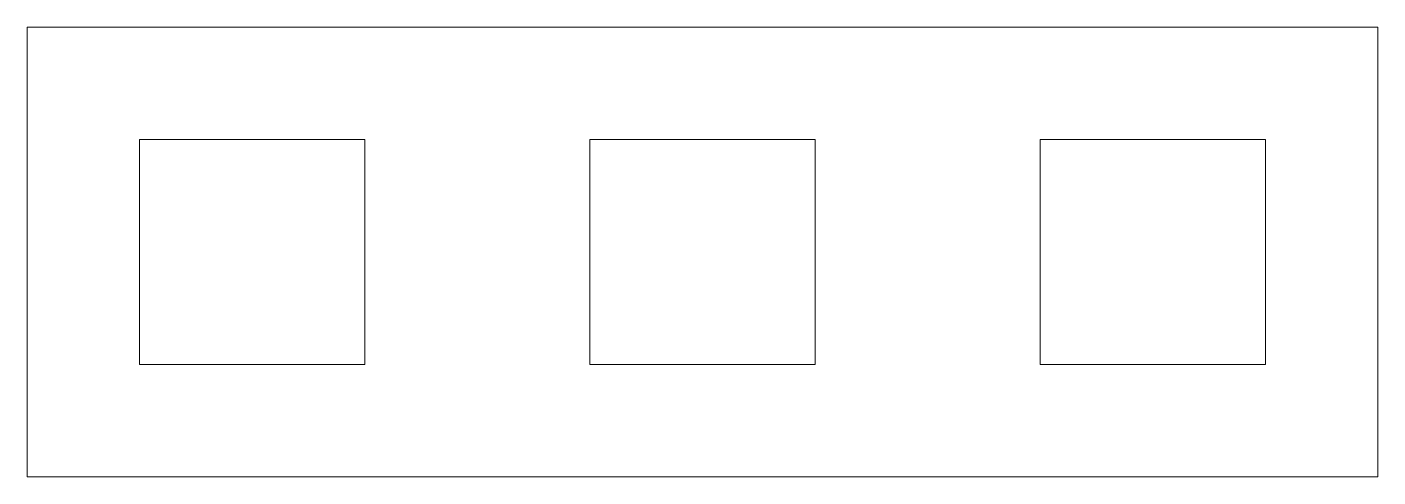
# Model space of a CAD drawing. Header units: millimetres. Extents: x 0 to 48, y 0 to 16.
import ezdxf

# ---------------------------------------------------------------- set-up
doc = ezdxf.new("R2010")
doc.units = ezdxf.units.MM
doc.layers.add('outer_bounds', color=7, linetype='CONTINUOUS', lineweight=0, true_color=0x000000)
doc.layers.add('peg_holes', color=7, linetype='CONTINUOUS', lineweight=0, true_color=0x000000)

msp = doc.modelspace()

# ---------------------------------------------------------------- linework, layer by layer
at = {"layer": 'outer_bounds'}
for p, q in [((0, 16), (48, 16)), ((0, 0), (0, 16)), ((48, 16), (48, 0)), ((48, 0), (0, 0))]:
    msp.add_line(p, q, dxfattribs=at)
at = {"layer": 'peg_holes'}
for p, q in [((4, 12), (12, 12)), ((4, 4), (4, 12)), ((12, 12), (12, 4)), ((20, 12), (28, 12)), ((20, 4), (20, 12)), ((28, 12), (28, 4)), ((36, 12), (44, 12)), ((36, 4), (36, 12)), ((44, 12), (44, 4)), ((12, 4), (4, 4)), ((28, 4), (20, 4)), ((44, 4), (36, 4))]:
    msp.add_line(p, q, dxfattribs=at)

doc.saveas('drawing.dxf')
